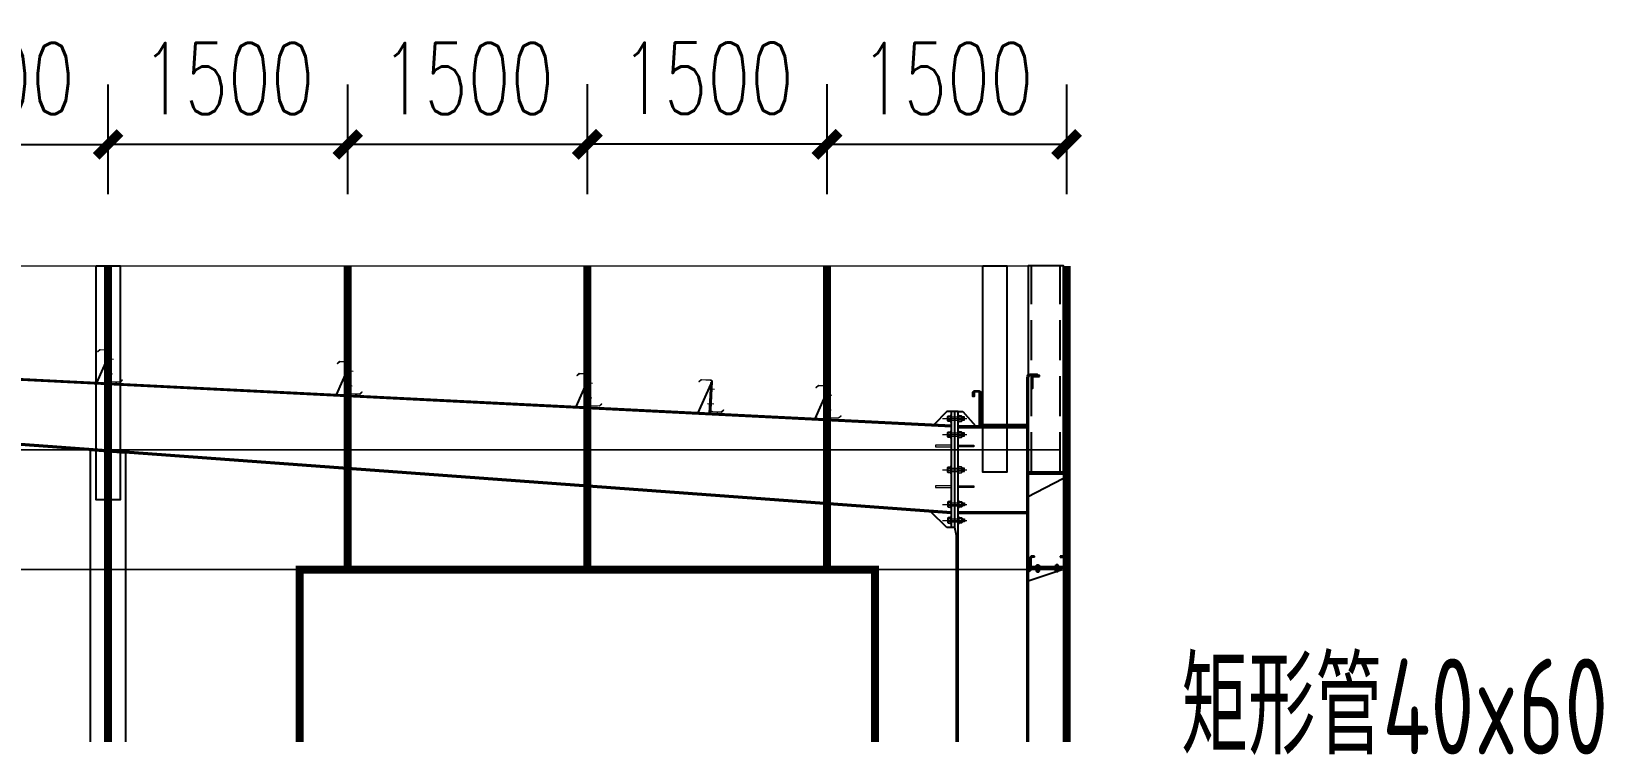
# Model space of a CAD drawing. Extents: x -33967 to 1773478, y -1022458 to -784650.
# Drawn here: x 1588481 to 1598321, y -996713 to -992331 of the extents above; entities that cross this region are included whole.
import ezdxf
from ezdxf.enums import TextEntityAlignment as Align

# ---------------------------------------------------------------- set-up
doc = ezdxf.new("R2010")
doc.units = 0
doc.header["$LTSCALE"] = 1000
doc.header["$MEASUREMENT"] = 0
doc.linetypes.add('ACAD_ISO02W100', pattern=[15, 12, -3])
doc.linetypes.add('DASH', pattern=[0.35, 0.25, -0.1])
for name, color, linetype, lineweight in [('6', 253, 'Continuous', 13), ('檩条', 30, 'Continuous', 5), ('螺栓', 15, 'Continuous', 18)]:
    doc.layers.add(name, color=color, linetype=linetype, lineweight=lineweight)
for name, color, linetype in [('BOLT', 251, 'Continuous'), ('G L', 150, 'Continuous'), ('GZ', 50, 'Continuous'), ('LT', 27, 'Continuous'), ('Prof', 2, 'Continuous'), ('PZ', 202, 'Continuous'), ('SPACE', 7, 'Continuous'), ('TEXT', 7, 'Continuous'), ('天沟', 2, 'Continuous'), ('檩托板', 7, 'Continuous')]:
    doc.layers.add(name, color=color, linetype=linetype)
doc.styles.add('_TCH_DIM_T3', font='SIMPLEX', dxfattribs={"width": 0.705882, "bigfont": 'GBCBIG'})
doc.styles.add('TSSD_Label', font='tssdeng.shx', dxfattribs={"width": 0.7, "bigfont": 'hztxt.shx'})
doc.dimstyles.new('_TCH_ARCH&&150', dxfattribs={"dimtxt": 446.25, "dimasz": 150, "dimexe": 375, "dimexo": 450, "dimgap": 189.375, "dimtad": 1, "dimdec": 0, "dimzin": 0, "dimdsep": 46, "dimtxsty": '_TCH_DIM_T3', "dimblk": 'ARCHTICK', "dimcen": 0.09, "dimclrd": 3, "dimclre": 3, "dimclrt": 7, "dimazin": 2, "dimtfac": 1, "dimtdec": 0, "dimtix": 1, "dimtmove": 2, "dimatfit": 3, "dimfxl": 1, "dimtolj": 1, "dimtzin": 0, "dimarcsym": 0})
pattern_1 = [(90, (1606948.8576, -1166460.4713), (-6.37031987, 3e-12), []), (90, (1606945.6724, -1166460.4713), (-6.37031987, 3e-12), [3.18515994, -1.59257997])]
pattern_2 = [(90, (1606948.8576, -1166460.4713), (-6.37031987, 3e-12), []), (90, (1606945.6724, -1166460.4713), (-6.37031987, 3e-12), [3.18515994, -1.59257997])]
pattern_3 = [(90, (1606948.8576, -1166560.4713), (-6.37031987, 3e-12), []), (90, (1606945.6724, -1166560.4713), (-6.37031987, 3e-12), [3.18515994, -1.59257997])]
pattern_4 = [(90, (1606948.8576, -1166560.4713), (-6.37031987, 3e-12), []), (90, (1606945.6724, -1166560.4713), (-6.37031987, 3e-12), [3.18515994, -1.59257997])]
pattern_5 = [(90, (1606948.8576, -1166781.085), (-6.37031987, 3e-12), []), (90, (1606945.6724, -1166781.085), (-6.37031987, 3e-12), [3.18515994, -1.59257997])]
pattern_6 = [(90, (1606948.8576, -1166781.085), (-6.37031987, 3e-12), []), (90, (1606945.6724, -1166781.085), (-6.37031987, 3e-12), [3.18515994, -1.59257997])]
pattern_7 = [(270, (1606948.8576, -823584.439), (-6.37031987, -3e-12), []), (270, (1606945.6724, -823584.439), (-6.37031987, -3e-12), [3.18515994, -1.59257997])]
pattern_8 = [(270, (1606948.8576, -823584.439), (-6.37031987, -3e-12), []), (270, (1606945.6724, -823584.439), (-6.37031987, -3e-12), [3.18515994, -1.59257997])]
pattern_9 = [(270, (1606948.8576, -823684.439), (-6.37031987, -3e-12), []), (270, (1606945.6724, -823684.439), (-6.37031987, -3e-12), [3.18515994, -1.59257997])]
pattern_10 = [(270, (1606948.8576, -823684.439), (-6.37031987, -3e-12), []), (270, (1606945.6724, -823684.439), (-6.37031987, -3e-12), [3.18515994, -1.59257997])]

# ---------------------------------------------------------------- blocks, each defined once
blk = doc.blocks.new('LT')
at = {"layer": '檩托板', "elevation": 0.3}
for points in [[(1356481.7, 98209.6), (1356487.7, 98210), (1356497.9, 98018.2), (1356491.9, 98017.9)], [(1356488.2, 98200), (1356497.9, 98018.2), (1356567.8, 98021.9)]]:
    blk.add_lwpolyline(points, close=True, dxfattribs=at)
at = {"layer": '檩条', "color": 1, "linetype": 'Continuous'}
for p, q in [((1356503.9, 98171, -1.7), (1356464.1, 98168.9, -1.7)), ((1356508.8, 98079.6, -1.7), (1356468.9, 98077.5, -1.7))]:
    blk.add_line(p, q, dxfattribs=at)
at = {"layer": '檩条', "elevation": -1.7}
blk.add_lwpolyline([(1356481.4, 98214.6, -0.414214), (1356490.9, 98225.1), (1356546.6, 98228.1), (1356560.7, 98215.4), (1356562.7, 98217.6), (1356547.7, 98231.2), (1356487.7, 98228, 0.414214), (1356478.3, 98217.5), (1356487.7, 98040.7, -0.414214), (1356478.2, 98030.2), (1356422.6, 98027.2), (1356408.4, 98040), (1356406.4, 98037.7), (1356421.5, 98024.2), (1356481.4, 98027.4, 0.414214), (1356490.9, 98037.9), (1356481.4, 98214.6)], format="xyb", dxfattribs=at)
at = {"layer": '檩条', "color": 1, "linetype": 'Continuous'}
for points in [[(1356481.5, 98157.6, -1.7), (1356480.2, 98182, -1.7), (1356490.5, 98158, -1.7), (1356489.2, 98182.5, -1.7)], [(1356485, 98090.6, -1.7), (1356486.3, 98066.2, -1.7), (1356494, 98091.1, -1.7), (1356495.3, 98066.7, -1.7)]]:
    blk.add_solid(points, dxfattribs=at)
blk = doc.blocks.new('_ArchTick')
at = {"color": 0, "linetype": 'ByBlock', "const_width": 0.4}
blk.add_lwpolyline([(-0.5, -0.5), (0.5, 0.5)], dxfattribs=at)
blk = doc.blocks.new('*D1665')
at = {"color": 3, "lineweight": -2, "transparency": 16777216}
for p, q in [((1593460.9, -993348.9), (1593460.9, -992663.1)), ((1594960.9, -993348.9), (1594960.9, -992663.1)), ((1594960.9, -993038.1), (1593460.9, -993038.1))]:
    blk.add_line(p, q, dxfattribs=at)
at = {"layer": 'Defpoints', "color": 0, "transparency": 16777216}
for p in [(1593460.9, -993038.1), (1593460.9, -993798.9), (1594960.9, -993798.9)]:
    blk.add_point(p, dxfattribs=at)
at = {"color": 3, "lineweight": -2, "transparency": 16777216, "xscale": 150, "yscale": 150, "zscale": 150, "rotation": 180}
blk.add_blockref('_ArchTick', (1593460.9, -993038.1), dxfattribs=at)
at = {"color": 3, "lineweight": -2, "transparency": 16777216, "xscale": 150, "yscale": 150, "zscale": 150}
blk.add_blockref('_ArchTick', (1594960.9, -993038.1), dxfattribs=at)
at = {"color": 7, "transparency": 16777216, "insert": (1594210.9, -992625.6), "char_height": 446.25, "attachment_point": 5, "style": '_TCH_DIM_T3'}
blk.add_mtext('\\A1;1500', dxfattribs=at)
blk = doc.blocks.new('*D1666')
at = {"color": 3, "lineweight": -2, "transparency": 16777216}
for p, q in [((1591960.9, -993348.9), (1591960.9, -992661.5)), ((1593460.9, -993348.9), (1593460.9, -992661.5)), ((1593460.9, -993036.5), (1591960.9, -993036.5))]:
    blk.add_line(p, q, dxfattribs=at)
at = {"layer": 'Defpoints', "color": 0, "transparency": 16777216}
for p in [(1591960.9, -993036.5), (1591960.9, -993798.9), (1593460.9, -993798.9)]:
    blk.add_point(p, dxfattribs=at)
at = {"color": 3, "lineweight": -2, "transparency": 16777216, "xscale": 150, "yscale": 150, "zscale": 150, "rotation": 180}
blk.add_blockref('_ArchTick', (1591960.9, -993036.5), dxfattribs=at)
at = {"color": 3, "lineweight": -2, "transparency": 16777216, "xscale": 150, "yscale": 150, "zscale": 150}
blk.add_blockref('_ArchTick', (1593460.9, -993036.5), dxfattribs=at)
at = {"color": 7, "transparency": 16777216, "insert": (1592710.9, -992624), "char_height": 446.25, "attachment_point": 5, "style": '_TCH_DIM_T3'}
blk.add_mtext('\\A1;1500', dxfattribs=at)
blk = doc.blocks.new('*D1667')
at = {"color": 3, "lineweight": -2, "transparency": 16777216}
for p, q in [((1590460.9, -993348.9), (1590460.9, -992663.1)), ((1591960.9, -993348.9), (1591960.9, -992663.1)), ((1591960.9, -993038.1), (1590460.9, -993038.1))]:
    blk.add_line(p, q, dxfattribs=at)
at = {"layer": 'Defpoints', "color": 0, "transparency": 16777216}
for p in [(1590460.9, -993038.1), (1590460.9, -993798.9), (1591960.9, -993798.9)]:
    blk.add_point(p, dxfattribs=at)
at = {"color": 3, "lineweight": -2, "transparency": 16777216, "xscale": 150, "yscale": 150, "zscale": 150, "rotation": 180}
blk.add_blockref('_ArchTick', (1590460.9, -993038.1), dxfattribs=at)
at = {"color": 3, "lineweight": -2, "transparency": 16777216, "xscale": 150, "yscale": 150, "zscale": 150}
blk.add_blockref('_ArchTick', (1591960.9, -993038.1), dxfattribs=at)
at = {"color": 7, "transparency": 16777216, "insert": (1591210.9, -992625.6), "char_height": 446.25, "attachment_point": 5, "style": '_TCH_DIM_T3'}
blk.add_mtext('\\A1;1500', dxfattribs=at)
blk = doc.blocks.new('*D1668')
at = {"color": 3, "lineweight": -2, "transparency": 16777216}
for p, q in [((1588960.9, -993348.9), (1588960.9, -992663.1)), ((1590460.9, -993348.9), (1590460.9, -992663.1)), ((1590460.9, -993038.1), (1588960.9, -993038.1))]:
    blk.add_line(p, q, dxfattribs=at)
at = {"layer": 'Defpoints', "color": 0, "transparency": 16777216}
for p in [(1588960.9, -993038.1), (1588960.9, -993798.9), (1590460.9, -993798.9)]:
    blk.add_point(p, dxfattribs=at)
at = {"color": 3, "lineweight": -2, "transparency": 16777216, "xscale": 150, "yscale": 150, "zscale": 150, "rotation": 180}
blk.add_blockref('_ArchTick', (1588960.9, -993038.1), dxfattribs=at)
at = {"color": 3, "lineweight": -2, "transparency": 16777216, "xscale": 150, "yscale": 150, "zscale": 150}
blk.add_blockref('_ArchTick', (1590460.9, -993038.1), dxfattribs=at)
at = {"color": 7, "transparency": 16777216, "insert": (1589710.9, -992625.6), "char_height": 446.25, "attachment_point": 5, "style": '_TCH_DIM_T3'}
blk.add_mtext('\\A1;1500', dxfattribs=at)
blk = doc.blocks.new('*D1672')
at = {"color": 3, "lineweight": -2, "transparency": 16777216}
for p, q in [((1587460.9, -993348.9), (1587460.9, -992663.1)), ((1588960.9, -993348.9), (1588960.9, -992663.1)), ((1587460.9, -993038.1), (1588960.9, -993038.1))]:
    blk.add_line(p, q, dxfattribs=at)
at = {"layer": 'Defpoints', "color": 0, "transparency": 16777216}
for p in [(1588960.9, -993038.1), (1587460.9, -993798.9), (1588960.9, -993798.9)]:
    blk.add_point(p, dxfattribs=at)
at = {"color": 3, "lineweight": -2, "transparency": 16777216, "xscale": 150, "yscale": 150, "zscale": 150, "rotation": 180}
blk.add_blockref('_ArchTick', (1587460.9, -993038.1), dxfattribs=at)
at = {"color": 3, "lineweight": -2, "transparency": 16777216, "xscale": 150, "yscale": 150, "zscale": 150}
blk.add_blockref('_ArchTick', (1588960.9, -993038.1), dxfattribs=at)
at = {"color": 7, "transparency": 16777216, "insert": (1588210.9, -992625.6), "char_height": 446.25, "attachment_point": 5, "style": '_TCH_DIM_T3'}
blk.add_mtext('\\A1;1500', dxfattribs=at)

msp = doc.modelspace()

# ---------------------------------------------------------------- hatches: boundary and pattern name
at = {"layer": '螺栓'}
h = msp.add_hatch(dxfattribs=at)
h.set_pattern_fill('BRASS', color=8, scale=1.0032, angle=90, style=0)
h.set_pattern_definition(pattern_1)
h.paths.add_polyline_path([(1594307, -994744), (1594320.8, -994744), (1594320.8, -994764.1), (1594307, -994764.1)])
h = msp.add_hatch(dxfattribs=at)
h.set_pattern_fill('BRASS', color=8, scale=1.0032, angle=90, style=0)
h.set_pattern_definition(pattern_2)
h.paths.add_polyline_path([(1594307, -994744), (1594320.8, -994744), (1594320.8, -994764.1), (1594307, -994764.1)])
h = msp.add_hatch(dxfattribs=at)
h.set_pattern_fill('BRASS', color=8, scale=1.0032, angle=90, style=0)
h.set_pattern_definition(pattern_1)
h.paths.add_polyline_path([(1594307, -994744), (1594320.8, -994744), (1594320.8, -994764.1), (1594307, -994764.1)])
h = msp.add_hatch(dxfattribs=at)
h.set_pattern_fill('BRASS', color=8, scale=1.0032, angle=90, style=0)
h.set_pattern_definition(pattern_2)
h.paths.add_polyline_path([(1594307, -994744), (1594320.8, -994744), (1594320.8, -994764.1), (1594307, -994764.1)])
h = msp.add_hatch(dxfattribs=at)
h.set_pattern_fill('BRASS', color=8, scale=1.0032, angle=90, style=0)
h.set_pattern_definition(pattern_3)
h.paths.add_polyline_path([(1594307, -994844), (1594320.8, -994844), (1594320.8, -994864.1), (1594307, -994864.1)])
h = msp.add_hatch(dxfattribs=at)
h.set_pattern_fill('BRASS', color=8, scale=1.0032, angle=90, style=0)
h.set_pattern_definition(pattern_4)
h.paths.add_polyline_path([(1594307, -994844), (1594320.8, -994844), (1594320.8, -994864.1), (1594307, -994864.1)])
h = msp.add_hatch(dxfattribs=at)
h.set_pattern_fill('BRASS', color=8, scale=1.0032, angle=90, style=0)
h.set_pattern_definition(pattern_3)
h.paths.add_polyline_path([(1594307, -994844), (1594320.8, -994844), (1594320.8, -994864.1), (1594307, -994864.1)])
h = msp.add_hatch(dxfattribs=at)
h.set_pattern_fill('BRASS', color=8, scale=1.0032, angle=90, style=0)
h.set_pattern_definition(pattern_4)
h.paths.add_polyline_path([(1594307, -994844), (1594320.8, -994844), (1594320.8, -994864.1), (1594307, -994864.1)])
h = msp.add_hatch(dxfattribs=at)
h.set_pattern_fill('BRASS', color=8, scale=1.0032, angle=90, style=0)
h.set_pattern_definition(pattern_5)
h.paths.add_polyline_path([(1594307, -995064.7), (1594320.8, -995064.7), (1594320.8, -995084.7), (1594307, -995084.7)])
h = msp.add_hatch(dxfattribs=at)
h.set_pattern_fill('BRASS', color=8, scale=1.0032, angle=90, style=0)
h.set_pattern_definition(pattern_6)
h.paths.add_polyline_path([(1594307, -995064.7), (1594320.8, -995064.7), (1594320.8, -995084.7), (1594307, -995084.7)])
h = msp.add_hatch(dxfattribs=at)
h.set_pattern_fill('BRASS', color=8, scale=1.0032, angle=90, style=0)
h.set_pattern_definition(pattern_5)
h.paths.add_polyline_path([(1594307, -995064.7), (1594320.8, -995064.7), (1594320.8, -995084.7), (1594307, -995084.7)])
h = msp.add_hatch(dxfattribs=at)
h.set_pattern_fill('BRASS', color=8, scale=1.0032, angle=90, style=0)
h.set_pattern_definition(pattern_6)
h.paths.add_polyline_path([(1594307, -995064.7), (1594320.8, -995064.7), (1594320.8, -995084.7), (1594307, -995084.7)])
h = msp.add_hatch(dxfattribs=at)
h.set_pattern_fill('BRASS', color=8, scale=1.0032, angle=90, style=0)
h.set_pattern_definition(pattern_7)
h.paths.add_polyline_path([(1594307, -995300.9), (1594320.8, -995300.9), (1594320.8, -995280.8), (1594307, -995280.8)])
h = msp.add_hatch(dxfattribs=at)
h.set_pattern_fill('BRASS', color=8, scale=1.0032, angle=90, style=0)
h.set_pattern_definition(pattern_8)
h.paths.add_polyline_path([(1594307, -995300.9), (1594320.8, -995300.9), (1594320.8, -995280.8), (1594307, -995280.8)])
h = msp.add_hatch(dxfattribs=at)
h.set_pattern_fill('BRASS', color=8, scale=1.0032, angle=90, style=0)
h.set_pattern_definition(pattern_7)
h.paths.add_polyline_path([(1594307, -995300.9), (1594320.8, -995300.9), (1594320.8, -995280.8), (1594307, -995280.8)])
h = msp.add_hatch(dxfattribs=at)
h.set_pattern_fill('BRASS', color=8, scale=1.0032, angle=90, style=0)
h.set_pattern_definition(pattern_8)
h.paths.add_polyline_path([(1594307, -995300.9), (1594320.8, -995300.9), (1594320.8, -995280.8), (1594307, -995280.8)])
h = msp.add_hatch(dxfattribs=at)
h.set_pattern_fill('BRASS', color=8, scale=1.0032, angle=90, style=0)
h.set_pattern_definition(pattern_9)
h.paths.add_polyline_path([(1594307, -995400.9), (1594320.8, -995400.9), (1594320.8, -995380.8), (1594307, -995380.8)])
h = msp.add_hatch(dxfattribs=at)
h.set_pattern_fill('BRASS', color=8, scale=1.0032, angle=90, style=0)
h.set_pattern_definition(pattern_10)
h.paths.add_polyline_path([(1594307, -995400.9), (1594320.8, -995400.9), (1594320.8, -995380.8), (1594307, -995380.8)])
h = msp.add_hatch(dxfattribs=at)
h.set_pattern_fill('BRASS', color=8, scale=1.0032, angle=90, style=0)
h.set_pattern_definition(pattern_9)
h.paths.add_polyline_path([(1594307, -995400.9), (1594320.8, -995400.9), (1594320.8, -995380.8), (1594307, -995380.8)])
h = msp.add_hatch(dxfattribs=at)
h.set_pattern_fill('BRASS', color=8, scale=1.0032, angle=90, style=0)
h.set_pattern_definition(pattern_10)
h.paths.add_polyline_path([(1594307, -995400.9), (1594320.8, -995400.9), (1594320.8, -995380.8), (1594307, -995380.8)])

# ---------------------------------------------------------------- linework, layer by layer
at = {"color": 6, "const_width": 50}
for points in [[(1588960.9, -993799.6), (1588961.9, -1002603.8)], [(1590460.9, -993799.4), (1590461.2, -995698.9)], [(1591960.9, -993799.3), (1591961.2, -995698.9)], [(1593460.9, -993799.1), (1593461.2, -995698.9)], [(1594960.9, -993798.9), (1594961.9, -1002603.1)]]:
    msp.add_lwpolyline(points, dxfattribs=at)
msp.add_lwpolyline([(1594791.6, -994491.4), (1594791.6, -994483.6), (1594740.5, -994483.6), (1594740.5, -994563.5), (1594748.3, -994563.5), (1594748.3, -994491.4), (1594791.6, -994491.4)], close=True)
msp.add_lwpolyline([(1590160.7, -995698.9), (1593760.7, -995698.9), (1593760.7, -996898.9), (1590160.7, -996898.9)], close=True, dxfattribs=at)
at = {"layer": '6', "color": 8, "linetype": 'ACAD_ISO02W100', "ltscale": 2}
for p, q in [((1594184.5, -994754.1), (1594336.9, -994754.1)), ((1594184.5, -994854.1), (1594336.9, -994854.1)), ((1594184.5, -995074.7), (1594336.9, -995074.7)), ((1594184.5, -995290.8), (1594336.9, -995290.8)), ((1594184.5, -995390.8), (1594336.9, -995390.8))]:
    msp.add_line(p, q, dxfattribs=at)
at = {"layer": 'BOLT'}
for p, q in [((1594775, -995669.3), (1594785.4, -995669.3)), ((1594775, -995669.3), (1594775, -995669.3)), ((1594775, -995669.3), (1594775, -995679.9)), ((1594785.4, -995669.3), (1594785.4, -995679.9)), ((1594895, -995669.3), (1594895, -995679.9)), ((1594905.4, -995669.3), (1594895, -995669.3)), ((1594905.4, -995669.3), (1594905.4, -995679.9)), ((1594905.4, -995669.3), (1594905.4, -995669.3)), ((1594769.7, -995679.9), (1594769.7, -995682.4)), ((1594790.7, -995679.9), (1594769.7, -995679.9)), ((1594769.7, -995682.4), (1594790.7, -995682.4)), ((1594769.7, -995701.4), (1594769.7, -995698.9)), ((1594769.7, -995698.9), (1594790.7, -995698.9)), ((1594790.7, -995701.4), (1594769.7, -995701.4)), ((1594769.8, -995672.5), (1594790.6, -995672.5)), ((1594769.8, -995679.9), (1594769.8, -995672.5)), ((1594769.8, -995701.4), (1594769.8, -995708.9)), ((1594769.8, -995708.9), (1594790.6, -995708.9)), ((1594774.2, -995694.9), (1594774.2, -995679.9)), ((1594774.2, -995682.4), (1594774.5, -995682.4)), ((1594774.3, -995682.4), (1594774.2, -995682.4)), ((1594774.2, -995698.9), (1594774.2, -995694.9)), ((1594786.2, -995694.9), (1594774.2, -995694.9)), ((1594774.3, -995698.9), (1594774.2, -995698.9)), ((1594774.2, -995698.9), (1594774.5, -995698.9)), ((1594774.7, -995694.9), (1594774.7, -995679.9)), ((1594774.7, -995713.1), (1594774.7, -995694.9)), ((1594775, -995713.1), (1594774.7, -995713.1)), ((1594774.7, -995713.1), (1594785.7, -995713.1)), ((1594775, -995708.9), (1594775, -995701.4)), ((1594785.4, -995708.9), (1594785.4, -995701.4)), ((1594785.7, -995694.9), (1594785.7, -995679.9)), ((1594785.7, -995713.1), (1594785.7, -995694.9)), ((1594786.2, -995694.9), (1594785.9, -995694.9)), ((1594786, -995694.9), (1594786.2, -995694.9)), ((1594786.2, -995694.9), (1594786.2, -995679.9)), ((1594786.2, -995698.9), (1594786.2, -995694.9)), ((1594790.7, -995682.4), (1594790.4, -995682.4)), ((1594790.7, -995698.9), (1594790.4, -995698.9)), ((1594790.6, -995672.5), (1594790.6, -995679.9)), ((1594790.6, -995708.9), (1594790.6, -995701.4)), ((1594790.7, -995679.9), (1594790.7, -995682.4)), ((1594790.7, -995701.4), (1594790.7, -995698.9)), ((1594889.7, -995679.9), (1594910.7, -995679.9)), ((1594889.7, -995679.9), (1594889.7, -995682.4)), ((1594910.7, -995682.4), (1594889.7, -995682.4)), ((1594889.7, -995682.4), (1594889.9, -995682.4)), ((1594889.7, -995698.9), (1594889.9, -995698.9)), ((1594910.7, -995698.9), (1594889.7, -995698.9)), ((1594889.7, -995701.4), (1594889.7, -995698.9)), ((1594889.7, -995701.4), (1594910.7, -995701.4)), ((1594910.6, -995672.5), (1594889.8, -995672.5)), ((1594889.8, -995672.5), (1594889.8, -995679.9)), ((1594889.8, -995708.9), (1594889.8, -995701.4)), ((1594910.6, -995708.9), (1594889.8, -995708.9)), ((1594894.2, -995694.9), (1594894.2, -995679.9)), ((1594894.2, -995694.9), (1594906.2, -995694.9)), ((1594894.2, -995694.9), (1594894.5, -995694.9)), ((1594894.3, -995694.9), (1594894.2, -995694.9)), ((1594894.2, -995698.9), (1594894.2, -995694.9)), ((1594894.7, -995694.9), (1594894.7, -995679.9)), ((1594894.7, -995713.1), (1594894.7, -995694.9)), ((1594905.7, -995713.1), (1594894.7, -995713.1)), ((1594895, -995708.9), (1594895, -995701.4)), ((1594905.4, -995708.9), (1594905.4, -995701.4)), ((1594905.4, -995713.1), (1594905.7, -995713.1)), ((1594905.7, -995694.9), (1594905.7, -995679.9)), ((1594905.7, -995713.1), (1594905.7, -995694.9)), ((1594906.2, -995682.4), (1594905.9, -995682.4)), ((1594906.2, -995698.9), (1594905.9, -995698.9)), ((1594906, -995682.4), (1594906.2, -995682.4)), ((1594906, -995698.9), (1594906.2, -995698.9)), ((1594906.2, -995694.9), (1594906.2, -995679.9)), ((1594906.2, -995698.9), (1594906.2, -995694.9)), ((1594910.6, -995679.9), (1594910.6, -995672.5)), ((1594910.6, -995701.4), (1594910.6, -995708.9)), ((1594910.7, -995679.9), (1594910.7, -995682.4)), ((1594910.7, -995701.4), (1594910.7, -995698.9))]:
    msp.add_line(p, q, dxfattribs=at)
for centre, start, end in [((1594774.2, -995678), 85.17209, 142.4846), ((1594774.2, -995703.3), 217.5154, 274.82791), ((1594786.1, -995678), 37.5154, 94.82791), ((1594786.1, -995703.3), 265.17209, 322.4846), ((1594894.2, -995678), 85.17209, 142.4846), ((1594894.2, -995703.3), 217.5154, 274.82791), ((1594906.1, -995678), 37.5154, 94.82791), ((1594906.1, -995703.3), 265.17209, 322.4846)]:
    msp.add_arc(centre, 5.58, start, end, dxfattribs=at)
at = {"layer": 'G L', "color": 8}
for points in [[(1594240.7, -994797.4), (1585710.7, -994370.9)], [(1594240.7, -994805.4), (1585710.7, -994378.9)], [(1594240.7, -995339.4), (1585710.7, -994713.4)], [(1594240.7, -995347.5), (1585710.7, -994721.4)]]:
    msp.add_lwpolyline(points, dxfattribs=at)
at = {"layer": 'GZ', "color": 8}
for p, q in [((1594210.7, -994709.1), (1594131.3, -994791)), ((1594240.7, -994709.1), (1594210.7, -994709.1)), ((1594240.7, -995435.8), (1594240.7, -994709.1)), ((1594280.7, -994709.1), (1594240.7, -994709.1)), ((1594260.7, -995435.8), (1594260.7, -994709.1)), ((1594280.7, -995485.8), (1594280.7, -994709.1)), ((1594280.7, -994709.1), (1594310.7, -994709.1)), ((1594310.7, -994709.1), (1594390.1, -994798.9)), ((1594210.7, -995435.8), (1594108.1, -995336.3)), ((1594240.7, -995435.8), (1594210.7, -995435.8)), ((1594260.7, -995435.8), (1594240.7, -995435.8)), ((1594270.7, -995485.8), (1594260.7, -995435.8)), ((1594280.7, -995485.8), (1594270.7, -995485.8))]:
    msp.add_line(p, q, dxfattribs=at)
for points in [[(1588885.7, -993798.9), (1589035.7, -993798.9), (1589035.7, -995263.4), (1588885.7, -995263.4)], [(1594435.5, -993798.9), (1594585.5, -993798.9), (1594585.5, -995090.3), (1594435.5, -995090.3)], [(1588850.7, -1003798.9), (1588850.4, -994950.9), (1589070, -994968.9), (1589070.7, -1003798.9)]]:
    msp.add_lwpolyline(points, close=True, dxfattribs=at)
for points in [[(1594280.7, -994798.9), (1594720.7, -994798.9), (1594720.7, -1003773.9), (1594270.7, -1003773.9), (1594270.7, -995485.8)], [(1594280.7, -994808.9), (1594710.7, -994808.9), (1594710.7, -1003773.9), (1594280.7, -1003773.9), (1594280.7, -995348.9)], [(1594710.7, -995338.9), (1594280.7, -995338.9)], [(1594710.7, -995348.9), (1594280.7, -995348.9)]]:
    msp.add_lwpolyline(points, dxfattribs=at)
at = {"layer": 'LT', "linetype": 'DASH'}
for p, q in [((1594740.5, -995088.9), (1594740.5, -993798.9)), ((1594920.5, -995088.9), (1594920.5, -993798.9))]:
    msp.add_line(p, q, dxfattribs=at)
at = {"layer": 'LT', "linetype": 'ByBlock', "const_width": 10}
for points in [[(1540000.4, -993798.9), (1594920.5, -993798.9)], [(1540000.7, -994948.9), (1594920.5, -994948.9)], [(1540000.7, -995698.9), (1594920.5, -995698.9)]]:
    msp.add_lwpolyline(points, dxfattribs=at)
at = {"layer": 'LT'}
msp.add_lwpolyline([(1594720.5, -995088.9), (1594940.5, -995088.9), (1594940.5, -993798.9), (1594720.5, -993798.9)], close=True, dxfattribs=at)
at = {"layer": 'Prof'}
for p, q in [((1594730.2, -995674.4), (1594730.2, -995629.4)), ((1594737.2, -995629.4), (1594737.2, -995674.4)), ((1594760.2, -995614.4), (1594745.2, -995614.4)), ((1594760.2, -995621.4), (1594745.2, -995621.4)), ((1594760.2, -995621.4), (1594760.2, -995614.4)), ((1594935.2, -995614.4), (1594920.2, -995614.4)), ((1594920.2, -995614.4), (1594920.2, -995621.4)), ((1594920.2, -995621.4), (1594935.2, -995621.4)), ((1594943.2, -995629.4), (1594943.2, -995674.4)), ((1594950.2, -995674.4), (1594950.2, -995629.4)), ((1594935.2, -995682.4), (1594745.2, -995682.4)), ((1594745.2, -995689.4), (1594935.2, -995689.4)), ((1594745.2, -995689.4), (1594760.2, -995689.4))]:
    msp.add_line(p, q, dxfattribs=at)
for centre, radius, start, end in [((1594745.2, -995629.4), 15, 90, 180), ((1594745.2, -995629.4), 8, 90, 180), ((1594935.2, -995629.4), 15, 0, 90), ((1594935.2, -995629.4), 8, 0, 90), ((1594745.2, -995674.4), 15, 180, 270), ((1594745.2, -995674.4), 8, 180, 270), ((1594935.2, -995674.4), 15, 270, 0), ((1594935.2, -995674.4), 8, 270, 0)]:
    msp.add_arc(centre, radius, start, end, dxfattribs=at)
at = {"layer": 'PZ'}
for p, q in [((1594940.5, -995128.9), (1594710.5, -995248.9)), ((1594940.5, -995098.9), (1594940.5, -995128.9)), ((1594720.7, -995698.9), (1594720.7, -995689.4)), ((1594720.7, -995689.4), (1594933, -995689.4)), ((1594720.7, -995718.2), (1594740.5, -995698.9)), ((1594720.7, -995768.9), (1594933, -995698.9)), ((1594933, -995698.9), (1594720.7, -995698.9)), ((1594720.7, -995718.2), (1594720.7, -995768.9)), ((1594933, -995698.9), (1594933, -995689.4))]:
    msp.add_line(p, q, dxfattribs=at)
for points in [[(1594720.5, -994808.9), (1594710.5, -994808.9), (1594710.5, -995088.9), (1594720.5, -995088.9)], [(1594940.5, -995088.9), (1594710.5, -995088.9), (1594710.5, -995098.9), (1594940.5, -995098.9)]]:
    msp.add_lwpolyline(points, close=True, dxfattribs=at)
at = {"layer": '天沟', "color": 8, "linetype": 'ByBlock'}
msp.add_lwpolyline([(1594720.7, -994798.9), (1594416.1, -994798.9), (1594416.1, -994592.4, 0.414214), (1594411.1, -994587.4), (1594386.5, -994587.4, 0.41413), (1594381.5, -994592.4), (1594381.5, -994616.8), (1594374, -994616.8), (1594374, -994592.3, -0.414214), (1594386.5, -994579.8), (1594411.1, -994579.8, -0.414214), (1594423.6, -994592.3), (1594423.6, -994791.5), (1594713.2, -994791.5), (1594713.2, -994496, -0.380193), (1594731.6, -994475.4), (1594776.3, -994475.4, -0.061041), (1594776.3, -994475.4), (1594776.3, -994475.4), (1594776.3, -994483.6), (1594776.3, -994483.6, -0.006349), (1594776.3, -994483.6), (1594731.9, -994483.6, 0.332279), (1594720.7, -994496.1), (1594720.7, -994798.9)], format="xyb", dxfattribs=at)
at = {"layer": '螺栓', "color": 8}
for p, q in [((1594218.6, -994772.1), (1594218.6, -994736)), ((1594234.7, -994745), (1594218.6, -994745)), ((1594234.7, -994763.1), (1594218.6, -994763.1)), ((1594240.7, -994730), (1594234.7, -994730)), ((1594240.7, -994730), (1594234.7, -994730)), ((1594240.7, -994730), (1594234.7, -994730)), ((1594240.7, -994730), (1594234.7, -994730)), ((1594234.7, -994744), (1594280.7, -994744)), ((1594234.7, -994764.1), (1594280.7, -994764.1)), ((1594302.8, -994745), (1594286.7, -994745)), ((1594302.8, -994763.1), (1594286.7, -994763.1)), ((1594302.8, -994772.1), (1594302.8, -994736)), ((1594218.6, -994872.1), (1594218.6, -994836)), ((1594234.7, -994845), (1594218.6, -994845)), ((1594234.7, -994863.1), (1594218.6, -994863.1)), ((1594240.7, -994830), (1594234.7, -994830)), ((1594240.7, -994830), (1594234.7, -994830)), ((1594240.7, -994830), (1594234.7, -994830)), ((1594240.7, -994830), (1594234.7, -994830)), ((1594234.7, -994844), (1594280.7, -994844)), ((1594234.7, -994864.1), (1594280.7, -994864.1)), ((1594302.8, -994845), (1594286.7, -994845)), ((1594302.8, -994863.1), (1594286.7, -994863.1)), ((1594302.8, -994872.1), (1594302.8, -994836)), ((1594218.6, -995092.7), (1594218.6, -995056.6)), ((1594234.7, -995065.7), (1594218.6, -995065.7)), ((1594240.7, -995050.6), (1594234.7, -995050.6)), ((1594240.7, -995050.6), (1594234.7, -995050.6)), ((1594240.7, -995050.6), (1594234.7, -995050.6)), ((1594240.7, -995050.6), (1594234.7, -995050.6)), ((1594234.7, -995064.7), (1594280.7, -995064.7)), ((1594302.8, -995065.7), (1594286.7, -995065.7)), ((1594302.8, -995092.7), (1594302.8, -995056.6)), ((1594234.7, -995083.7), (1594218.6, -995083.7)), ((1594234.7, -995084.7), (1594280.7, -995084.7)), ((1594302.8, -995083.7), (1594286.7, -995083.7)), ((1594218.6, -995272.8), (1594218.6, -995308.9)), ((1594302.8, -995272.8), (1594302.8, -995308.9)), ((1594234.7, -995281.8), (1594218.6, -995281.8)), ((1594234.7, -995299.9), (1594218.6, -995299.9)), ((1594218.6, -995372.8), (1594218.6, -995408.9)), ((1594234.7, -995280.8), (1594280.7, -995280.8)), ((1594234.7, -995300.9), (1594280.7, -995300.9)), ((1594240.7, -995314.9), (1594234.7, -995314.9)), ((1594240.7, -995314.9), (1594234.7, -995314.9)), ((1594240.7, -995314.9), (1594234.7, -995314.9)), ((1594240.7, -995314.9), (1594234.7, -995314.9)), ((1594302.8, -995281.8), (1594286.7, -995281.8)), ((1594302.8, -995299.9), (1594286.7, -995299.9)), ((1594302.8, -995372.8), (1594302.8, -995408.9)), ((1594234.7, -995381.8), (1594218.6, -995381.8)), ((1594234.7, -995399.9), (1594218.6, -995399.9)), ((1594234.7, -995380.8), (1594280.7, -995380.8)), ((1594234.7, -995400.9), (1594280.7, -995400.9)), ((1594240.7, -995414.9), (1594234.7, -995414.9)), ((1594240.7, -995414.9), (1594234.7, -995414.9)), ((1594240.7, -995414.9), (1594234.7, -995414.9)), ((1594240.7, -995414.9), (1594234.7, -995414.9)), ((1594302.8, -995381.8), (1594286.7, -995381.8)), ((1594302.8, -995399.9), (1594286.7, -995399.9))]:
    msp.add_line(p, q, dxfattribs=at)
for points in [[(1594234.7, -994772.1), (1594218.6, -994772.1), (1594214.4, -994767.9), (1594214.4, -994740.3), (1594218.6, -994736), (1594234.7, -994736)], [(1594286.7, -994772.1), (1594302.8, -994772.1), (1594307, -994767.9), (1594307, -994740.3), (1594302.8, -994736), (1594286.7, -994736)], [(1594307, -994764.1), (1594320.8, -994764.1), (1594320.8, -994744), (1594307, -994744)], [(1594234.7, -994872.1), (1594218.6, -994872.1), (1594214.4, -994867.9), (1594214.4, -994840.3), (1594218.6, -994836), (1594234.7, -994836)], [(1594286.7, -994872.1), (1594302.8, -994872.1), (1594307, -994867.9), (1594307, -994840.3), (1594302.8, -994836), (1594286.7, -994836)], [(1594307, -994864.1), (1594320.8, -994864.1), (1594320.8, -994844), (1594307, -994844)], [(1594234.7, -995092.7), (1594218.6, -995092.7), (1594214.4, -995088.5), (1594214.4, -995060.9), (1594218.6, -995056.6), (1594234.7, -995056.6)], [(1594286.7, -995092.7), (1594302.8, -995092.7), (1594307, -995088.5), (1594307, -995060.9), (1594302.8, -995056.6), (1594286.7, -995056.6)], [(1594307, -995084.7), (1594320.8, -995084.7), (1594320.8, -995064.7), (1594307, -995064.7)], [(1594234.7, -995272.8), (1594218.6, -995272.8), (1594214.4, -995277), (1594214.4, -995304.6), (1594218.6, -995308.9), (1594234.7, -995308.9)], [(1594286.7, -995272.8), (1594302.8, -995272.8), (1594307, -995277), (1594307, -995304.6), (1594302.8, -995308.9), (1594286.7, -995308.9)], [(1594234.7, -995372.8), (1594218.6, -995372.8), (1594214.4, -995377), (1594214.4, -995404.6), (1594218.6, -995408.9), (1594234.7, -995408.9)], [(1594286.7, -995372.8), (1594302.8, -995372.8), (1594307, -995377), (1594307, -995404.6), (1594302.8, -995408.9), (1594286.7, -995408.9)], [(1594307, -995280.8), (1594320.8, -995280.8), (1594320.8, -995300.9), (1594307, -995300.9)], [(1594307, -995380.8), (1594320.8, -995380.8), (1594320.8, -995400.9), (1594307, -995400.9)]]:
    msp.add_lwpolyline(points, dxfattribs=at)
for points in [[(1594234.7, -994778.2), (1594240.7, -994778.2), (1594240.7, -994730), (1594234.7, -994730)], [(1594280.7, -994778.2), (1594286.7, -994778.2), (1594286.7, -994730), (1594280.7, -994730)], [(1594234.7, -994878.2), (1594240.7, -994878.2), (1594240.7, -994830), (1594234.7, -994830)], [(1594280.7, -994878.2), (1594286.7, -994878.2), (1594286.7, -994830), (1594280.7, -994830)], [(1594240.7, -994921.2), (1594140.7, -994921.2), (1594140.7, -994931.2), (1594240.7, -994931.2)], [(1594280.7, -994921.2), (1594380.7, -994921.2), (1594380.7, -994931.2), (1594280.7, -994931.2)], [(1594234.7, -995098.8), (1594240.7, -995098.8), (1594240.7, -995050.6), (1594234.7, -995050.6)], [(1594280.7, -995098.8), (1594286.7, -995098.8), (1594286.7, -995050.6), (1594280.7, -995050.6)], [(1594240.7, -995175.9), (1594140.7, -995175.9), (1594140.7, -995185.9), (1594240.7, -995185.9)], [(1594280.7, -995175.9), (1594380.7, -995175.9), (1594380.7, -995185.9), (1594280.7, -995185.9)], [(1594234.7, -995266.8), (1594240.7, -995266.8), (1594240.7, -995314.9), (1594234.7, -995314.9)], [(1594280.7, -995266.8), (1594286.7, -995266.8), (1594286.7, -995314.9), (1594280.7, -995314.9)], [(1594234.7, -995366.8), (1594240.7, -995366.8), (1594240.7, -995414.9), (1594234.7, -995414.9)], [(1594280.7, -995366.8), (1594286.7, -995366.8), (1594286.7, -995414.9), (1594280.7, -995414.9)]]:
    msp.add_lwpolyline(points, close=True, dxfattribs=at)

# ---------------------------------------------------------------- block references
at = {"layer": 'SPACE', "color": 8, "xscale": -1, "rotation": 0.1868720425198944}
for p in [(2945771.1, -1088126.9, -0.3), (2947271.1, -1088201.9, -0.3), (2948771.1, -1088276.9, -0.3), (2949534, -1088315, -0.3), (2950267.6, -1088351.7, -0.3)]:
    msp.add_blockref('LT', p, dxfattribs=at)

# ---------------------------------------------------------------- texts
at = {"layer": 'TEXT', "style": 'TSSD_Label', "width": 0.7}
msp.add_text('矩形管40x60', height=600, dxfattribs=at).set_placement((1598349.7, -997035.5), align=Align.BOTTOM_RIGHT)

# ---------------------------------------------------------------- dimensions: what is measured, and where the dimension line sits
dim = msp.add_linear_dim(base=(1588960.9, -993038.1), p1=(1587460.9, -993798.9), p2=(1588960.9, -993798.9), dimstyle='_TCH_ARCH&&150')
dim.commit()
dim.dimension.update_dxf_attribs({"geometry": '*D1672', "text_midpoint": (1588210.9, -992625.6)})
for base, p1, p2, picture, middle in [((1588960.9, -993038.1), (1590460.9, -993798.9), (1588960.9, -993798.9), '*D1668', (1589710.9, -992625.6)), ((1590460.9, -993038.1), (1591960.9, -993798.9), (1590460.9, -993798.9), '*D1667', (1591210.9, -992625.6)), ((1591960.9, -993036.5), (1593460.9, -993798.9), (1591960.9, -993798.9), '*D1666', (1592710.9, -992624)), ((1593460.9, -993038.1), (1594960.9, -993798.9), (1593460.9, -993798.9), '*D1665', (1594210.9, -992625.6))]:
    dim = msp.add_linear_dim(base=base, p1=p1, p2=p2, angle=180, dimstyle='_TCH_ARCH&&150')
    dim.commit()
    dim.dimension.update_dxf_attribs({"geometry": picture, "text_midpoint": middle})

doc.saveas('drawing.dxf')
